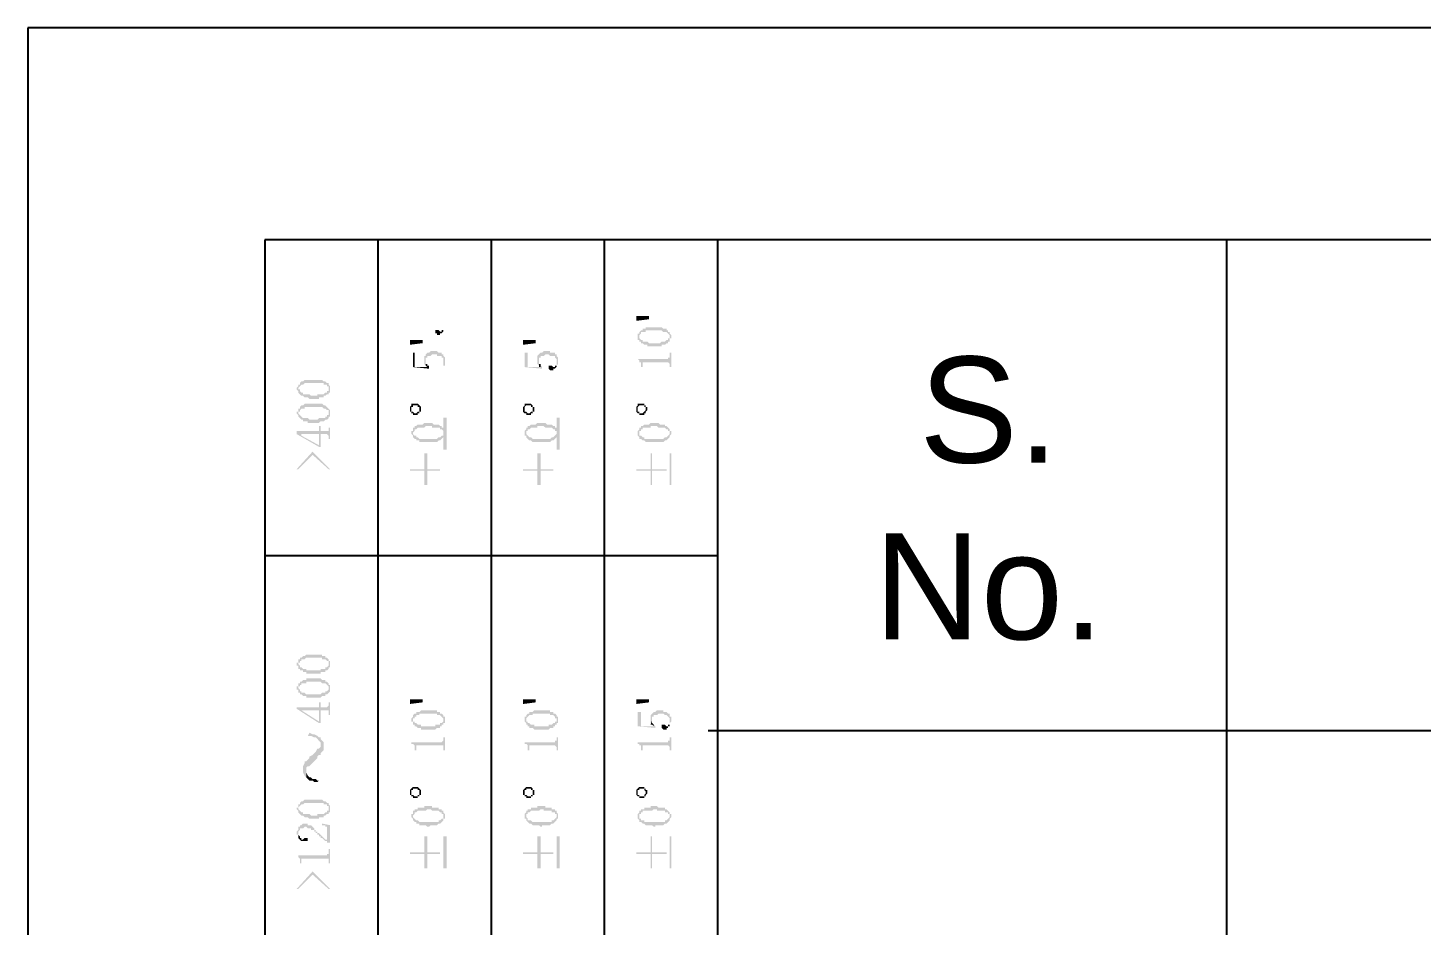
# Model space of a CAD drawing. Header units: millimetres. Extents: x 7018 to 13530, y 4187 to 5692.
# Drawn here: x 9367.76 to 9407.2, y 5223.48 to 5248.87 of the extents above; entities that cross this region are included whole.
import ezdxf

# ---------------------------------------------------------------- set-up
doc = ezdxf.new("R2010")
doc.units = ezdxf.units.MM
doc.styles.get("Standard").update_dxf_attribs({"font": 'arial.ttf'})

msp = doc.modelspace()

# ---------------------------------------------------------------- hatches: boundary and pattern name
at = {"transparency": 33554559}
for points in [[(9384.985, 5240.716), (9385.346, 5240.716), (9385.346, 5240.626), (9384.985, 5240.581)], [(9379.298, 5240.275), (9379.298, 5240.23), (9379.344, 5240.23), (9379.344, 5240.185), (9379.434, 5240.185), (9379.434, 5240.23), (9379.479, 5240.23), (9379.524, 5240.275), (9379.524, 5240.456), (9379.524, 5240.365), (9379.524, 5240.32), (9379.479, 5240.32), (9379.479, 5240.275), (9379.434, 5240.275), (9379.389, 5240.32), (9379.298, 5240.32)], [(9385.03, 5240.129), (9385.03, 5240.084), (9385.03, 5240.039), (9385.075, 5240.039), (9385.075, 5239.994), (9385.075, 5240.129), (9385.075, 5240.174), (9385.075, 5240.174), (9385.121, 5240.219), (9385.121, 5240.265), (9385.256, 5240.265), (9385.256, 5240.31), (9385.707, 5240.31), (9385.752, 5240.265), (9385.843, 5240.265), (9385.888, 5240.219), (9385.888, 5240.219), (9385.933, 5240.174), (9385.933, 5240.129), (9385.933, 5240.265), (9385.888, 5240.265), (9385.888, 5240.31), (9385.843, 5240.31), (9385.843, 5240.355), (9385.752, 5240.355), (9385.707, 5240.4), (9385.256, 5240.4), (9385.256, 5240.355), (9385.166, 5240.355), (9385.166, 5240.31), (9385.121, 5240.31), (9385.075, 5240.265), (9385.075, 5240.219), (9385.03, 5240.219), (9385.03, 5240.174), (9385.03, 5240.174)], [(9378.576, 5240.039), (9378.937, 5240.039), (9378.937, 5239.949), (9378.576, 5239.904)], [(9381.781, 5240.039), (9382.142, 5240.039), (9382.142, 5239.949), (9381.781, 5239.904)], [(9385.075, 5239.994), (9385.121, 5239.994), (9385.121, 5239.949), (9385.166, 5239.949), (9385.211, 5239.904), (9385.301, 5239.904), (9385.301, 5239.858), (9385.707, 5239.858), (9385.707, 5239.904), (9385.798, 5239.904), (9385.843, 5239.949), (9385.888, 5239.949), (9385.888, 5239.994), (9385.933, 5239.994), (9385.933, 5240.039), (9385.933, 5240.084), (9385.978, 5240.084), (9385.978, 5240.129), (9385.978, 5240.174), (9385.978, 5240.174), (9385.933, 5240.219), (9385.933, 5240.265), (9385.933, 5240.129), (9385.933, 5240.084), (9385.888, 5240.084), (9385.888, 5240.039), (9385.843, 5240.039), (9385.798, 5239.994), (9385.707, 5239.994), (9385.662, 5239.949), (9385.346, 5239.949), (9385.301, 5239.994), (9385.166, 5239.994), (9385.166, 5240.039), (9385.121, 5240.039), (9385.075, 5240.084), (9385.075, 5240.129), (9385.075, 5240.129)], [(9378.667, 5239.678), (9378.667, 5239.272), (9379.118, 5239.227), (9379.118, 5239.272), (9379.118, 5239.317), (9379.073, 5239.272), (9378.712, 5239.272), (9378.712, 5239.678)], [(9378.983, 5239.497), (9378.983, 5239.407), (9378.983, 5239.362), (9378.983, 5239.362), (9379.028, 5239.317), (9379.028, 5239.452), (9379.028, 5239.542), (9379.073, 5239.542), (9379.073, 5239.588), (9379.163, 5239.588), (9379.208, 5239.633), (9379.344, 5239.633), (9379.344, 5239.588), (9379.479, 5239.588), (9379.479, 5239.542), (9379.524, 5239.542), (9379.524, 5239.497), (9379.524, 5239.452), (9379.524, 5239.317), (9379.569, 5239.317), (9379.569, 5239.362), (9379.569, 5239.452), (9379.569, 5239.497), (9379.569, 5239.542), (9379.524, 5239.588), (9379.524, 5239.633), (9379.479, 5239.633), (9379.479, 5239.678), (9379.389, 5239.678), (9379.344, 5239.723), (9379.163, 5239.723), (9379.118, 5239.678), (9379.073, 5239.678), (9379.028, 5239.633), (9379.028, 5239.588), (9378.983, 5239.588), (9378.983, 5239.542)], [(9381.826, 5239.678), (9381.826, 5239.272), (9382.322, 5239.227), (9382.322, 5239.272), (9382.322, 5239.272), (9382.277, 5239.317), (9382.277, 5239.272), (9381.916, 5239.272), (9381.916, 5239.678)], [(9382.187, 5239.497), (9382.187, 5239.407), (9382.187, 5239.362), (9382.187, 5239.362), (9382.232, 5239.317), (9382.232, 5239.452), (9382.232, 5239.542), (9382.277, 5239.542), (9382.277, 5239.588), (9382.367, 5239.588), (9382.413, 5239.633), (9382.503, 5239.633), (9382.548, 5239.588), (9382.683, 5239.588), (9382.683, 5239.542), (9382.683, 5239.542), (9382.729, 5239.497), (9382.729, 5239.452), (9382.729, 5239.317), (9382.729, 5239.317), (9382.774, 5239.362), (9382.774, 5239.452), (9382.774, 5239.497), (9382.774, 5239.542), (9382.729, 5239.588), (9382.729, 5239.633), (9382.683, 5239.633), (9382.683, 5239.678), (9382.548, 5239.678), (9382.548, 5239.723), (9382.367, 5239.723), (9382.322, 5239.678), (9382.277, 5239.678), (9382.232, 5239.633), (9382.232, 5239.633), (9382.187, 5239.588), (9382.187, 5239.542)], [(9385.03, 5239.497), (9385.03, 5239.497), (9385.075, 5239.452), (9385.075, 5239.407), (9385.121, 5239.407), (9385.121, 5239.362), (9385.121, 5239.272), (9385.166, 5239.272), (9385.166, 5239.362), (9385.166, 5239.407), (9385.888, 5239.407), (9385.933, 5239.362), (9385.933, 5239.272), (9385.978, 5239.272), (9385.978, 5239.678), (9385.933, 5239.678), (9385.933, 5239.588), (9385.933, 5239.542), (9385.888, 5239.542), (9385.888, 5239.497), (9385.843, 5239.497)], [(9379.028, 5239.317), (9379.028, 5239.317), (9379.073, 5239.272), (9379.073, 5239.272), (9379.118, 5239.317), (9379.073, 5239.317), (9379.073, 5239.362), (9379.028, 5239.362), (9379.028, 5239.407), (9379.028, 5239.452)], [(9382.232, 5239.317), (9382.232, 5239.272), (9382.277, 5239.272), (9382.277, 5239.317), (9382.277, 5239.362), (9382.232, 5239.362), (9382.232, 5239.407), (9382.232, 5239.452)], [(9382.503, 5239.272), (9382.503, 5239.227), (9382.503, 5239.227), (9382.548, 5239.181), (9382.638, 5239.181), (9382.638, 5239.227), (9382.683, 5239.227), (9382.729, 5239.272), (9382.729, 5239.452), (9382.729, 5239.362), (9382.729, 5239.317), (9382.683, 5239.317), (9382.683, 5239.272), (9382.638, 5239.272), (9382.593, 5239.317), (9382.503, 5239.317)], [(9375.372, 5238.64), (9375.372, 5238.64), (9375.417, 5238.595), (9375.417, 5238.55), (9375.417, 5238.685), (9375.417, 5238.685), (9375.462, 5238.73), (9375.462, 5238.73), (9375.507, 5238.775), (9375.553, 5238.775), (9375.598, 5238.82), (9376.139, 5238.82), (9376.139, 5238.775), (9376.229, 5238.775), (9376.229, 5238.73), (9376.275, 5238.73), (9376.275, 5238.685), (9376.275, 5238.64), (9376.275, 5238.82), (9376.229, 5238.82), (9376.184, 5238.866), (9376.139, 5238.866), (9376.094, 5238.911), (9375.598, 5238.911), (9375.553, 5238.866), (9375.507, 5238.866), (9375.462, 5238.82), (9375.462, 5238.775), (9375.417, 5238.775), (9375.417, 5238.73), (9375.417, 5238.73), (9375.372, 5238.685)], [(9375.417, 5238.55), (9375.462, 5238.504), (9375.462, 5238.504), (9375.507, 5238.459), (9375.553, 5238.459), (9375.598, 5238.414), (9375.688, 5238.414), (9375.733, 5238.369), (9376.004, 5238.369), (9376.004, 5238.414), (9376.139, 5238.414), (9376.139, 5238.459), (9376.184, 5238.459), (9376.229, 5238.504), (9376.275, 5238.504), (9376.275, 5238.55), (9376.32, 5238.55), (9376.32, 5238.595), (9376.32, 5238.64), (9376.32, 5238.685), (9376.32, 5238.73), (9376.32, 5238.73), (9376.275, 5238.775), (9376.275, 5238.64), (9376.275, 5238.595), (9376.229, 5238.595), (9376.229, 5238.55), (9376.184, 5238.55), (9376.139, 5238.504), (9375.959, 5238.504), (9375.959, 5238.459), (9375.778, 5238.459), (9375.733, 5238.504), (9375.553, 5238.504), (9375.553, 5238.55), (9375.507, 5238.55), (9375.462, 5238.595), (9375.462, 5238.64), (9375.417, 5238.64)], [(9375.372, 5237.963), (9375.372, 5237.963), (9375.417, 5237.918), (9375.417, 5237.873), (9375.417, 5237.963), (9375.417, 5238.008), (9375.462, 5238.008), (9375.462, 5238.053), (9375.462, 5238.053), (9375.507, 5238.098), (9375.598, 5238.098), (9375.598, 5238.143), (9376.094, 5238.143), (9376.139, 5238.098), (9376.184, 5238.098), (9376.229, 5238.053), (9376.275, 5238.053), (9376.275, 5238.008), (9376.275, 5237.963), (9376.275, 5238.098), (9376.275, 5238.098), (9376.229, 5238.143), (9376.229, 5238.143), (9376.184, 5238.189), (9376.139, 5238.189), (9376.094, 5238.234), (9375.598, 5238.234), (9375.553, 5238.189), (9375.507, 5238.189), (9375.462, 5238.143), (9375.462, 5238.098), (9375.417, 5238.098), (9375.417, 5238.053), (9375.417, 5238.008), (9375.372, 5238.008)], [(9375.417, 5237.873), (9375.462, 5237.827), (9375.462, 5237.827), (9375.507, 5237.782), (9375.553, 5237.782), (9375.553, 5237.737), (9375.688, 5237.737), (9375.688, 5237.692), (9376.004, 5237.692), (9376.049, 5237.737), (9376.139, 5237.737), (9376.184, 5237.782), (9376.229, 5237.782), (9376.275, 5237.827), (9376.275, 5237.873), (9376.32, 5237.873), (9376.32, 5237.918), (9376.32, 5237.963), (9376.32, 5238.008), (9376.32, 5238.053), (9376.32, 5238.053), (9376.275, 5238.098), (9376.275, 5237.963), (9376.275, 5237.918), (9376.229, 5237.918), (9376.229, 5237.873), (9376.184, 5237.873), (9376.184, 5237.827), (9376.004, 5237.827), (9375.959, 5237.782), (9375.733, 5237.782), (9375.688, 5237.827), (9375.553, 5237.827), (9375.507, 5237.873), (9375.507, 5237.873), (9375.462, 5237.918), (9375.462, 5237.918), (9375.417, 5237.963), (9375.417, 5237.963)], [(9378.576, 5238.098), (9378.576, 5238.053), (9378.576, 5238.008), (9378.621, 5238.008), (9378.621, 5237.963), (9378.621, 5238.098), (9378.621, 5238.143), (9378.667, 5238.143), (9378.667, 5238.189), (9378.802, 5238.189), (9378.802, 5238.143), (9378.847, 5238.143), (9378.847, 5237.963), (9378.847, 5238.008), (9378.892, 5238.008), (9378.892, 5238.053), (9378.892, 5238.098), (9378.892, 5238.143), (9378.892, 5238.143), (9378.847, 5238.189), (9378.847, 5238.189), (9378.802, 5238.234), (9378.621, 5238.234), (9378.621, 5238.189), (9378.621, 5238.189), (9378.576, 5238.143), (9378.576, 5238.143)], [(9378.621, 5237.963), (9378.667, 5237.963), (9378.667, 5237.918), (9378.802, 5237.918), (9378.802, 5237.963), (9378.847, 5237.963), (9378.847, 5238.098), (9378.847, 5238.053), (9378.847, 5238.008), (9378.802, 5238.008), (9378.757, 5237.963), (9378.712, 5237.963), (9378.667, 5238.008), (9378.621, 5238.008), (9378.621, 5238.098), (9378.621, 5238.098)], [(9381.781, 5238.098), (9381.781, 5238.053), (9381.781, 5238.008), (9381.781, 5238.008), (9381.826, 5237.963), (9381.826, 5238.098), (9381.826, 5238.143), (9381.826, 5238.143), (9381.871, 5238.189), (9382.006, 5238.189), (9382.006, 5238.143), (9382.052, 5238.143), (9382.052, 5237.963), (9382.052, 5238.008), (9382.097, 5238.008), (9382.097, 5238.053), (9382.097, 5238.098), (9382.097, 5238.143), (9382.052, 5238.143), (9382.052, 5238.189), (9382.052, 5238.189), (9382.006, 5238.234), (9381.826, 5238.234), (9381.826, 5238.189), (9381.826, 5238.189), (9381.781, 5238.143), (9381.781, 5238.143)], [(9381.826, 5237.963), (9381.871, 5237.963), (9381.871, 5237.918), (9382.006, 5237.918), (9382.006, 5237.963), (9382.052, 5237.963), (9382.052, 5238.098), (9382.052, 5238.053), (9382.052, 5238.008), (9382.006, 5238.008), (9381.961, 5237.963), (9381.916, 5237.963), (9381.871, 5238.008), (9381.826, 5238.008), (9381.826, 5238.098), (9381.826, 5238.098)], [(9384.985, 5238.098), (9384.985, 5238.053), (9384.985, 5238.008), (9384.985, 5238.008), (9385.03, 5237.963), (9385.03, 5238.098), (9385.03, 5238.143), (9385.03, 5238.143), (9385.075, 5238.189), (9385.211, 5238.189), (9385.211, 5238.143), (9385.256, 5238.143), (9385.256, 5237.963), (9385.256, 5238.008), (9385.256, 5238.008), (9385.301, 5238.053), (9385.301, 5238.098), (9385.301, 5238.143), (9385.256, 5238.143), (9385.256, 5238.189), (9385.211, 5238.189), (9385.211, 5238.234), (9385.03, 5238.234), (9385.03, 5238.189), (9385.03, 5238.189), (9384.985, 5238.143), (9384.985, 5238.143)], [(9385.03, 5237.963), (9385.075, 5237.963), (9385.075, 5237.918), (9385.211, 5237.918), (9385.211, 5237.963), (9385.256, 5237.963), (9385.256, 5238.098), (9385.256, 5238.053), (9385.256, 5238.053), (9385.211, 5238.008), (9385.211, 5238.008), (9385.166, 5237.963), (9385.075, 5237.963), (9385.075, 5238.008), (9385.03, 5238.008), (9385.03, 5238.098), (9385.03, 5238.098)], [(9375.372, 5237.466), (9375.372, 5237.376), (9376.004, 5237.015), (9376.049, 5237.015), (9376.049, 5237.376), (9376.229, 5237.376), (9376.275, 5237.331), (9376.275, 5237.241), (9376.32, 5237.241), (9376.32, 5237.557), (9376.275, 5237.557), (9376.275, 5237.512), (9376.275, 5237.466), (9376.049, 5237.466), (9376.049, 5237.602), (9376.004, 5237.602), (9376.004, 5237.06), (9375.507, 5237.331), (9375.507, 5237.376)], [(9378.621, 5237.421), (9378.621, 5237.376), (9378.621, 5237.376), (9378.667, 5237.331), (9378.667, 5237.286), (9378.667, 5237.421), (9378.667, 5237.421), (9378.712, 5237.466), (9378.712, 5237.512), (9378.757, 5237.512), (9378.802, 5237.557), (9378.983, 5237.557), (9379.028, 5237.602), (9379.208, 5237.602), (9379.208, 5237.557), (9379.434, 5237.557), (9379.434, 5237.512), (9379.479, 5237.512), (9379.524, 5237.466), (9379.524, 5237.421), (9379.524, 5237.557), (9379.479, 5237.557), (9379.479, 5237.602), (9379.434, 5237.602), (9379.389, 5237.647), (9379.253, 5237.647), (9379.208, 5237.692), (9378.983, 5237.692), (9378.937, 5237.647), (9378.802, 5237.647), (9378.757, 5237.602), (9378.712, 5237.602), (9378.712, 5237.557), (9378.667, 5237.557), (9378.667, 5237.512), (9378.667, 5237.466), (9378.621, 5237.466)], [(9378.667, 5237.286), (9378.712, 5237.241), (9378.757, 5237.241), (9378.757, 5237.196), (9378.847, 5237.196), (9378.847, 5237.15), (9379.344, 5237.15), (9379.389, 5237.196), (9379.434, 5237.196), (9379.479, 5237.241), (9379.479, 5237.241), (9379.524, 5237.286), (9379.524, 5237.331), (9379.569, 5237.331), (9379.569, 5237.376), (9379.569, 5237.421), (9379.569, 5237.466), (9379.569, 5237.466), (9379.524, 5237.512), (9379.524, 5237.376), (9379.524, 5237.331), (9379.479, 5237.331), (9379.434, 5237.286), (9379.389, 5237.286), (9379.344, 5237.241), (9378.847, 5237.241), (9378.802, 5237.286), (9378.757, 5237.286), (9378.757, 5237.331), (9378.712, 5237.331), (9378.667, 5237.376), (9378.667, 5237.421)], [(9379.614, 5236.935), (9379.614, 5237.838), (9379.524, 5237.838), (9379.524, 5236.935)], [(9381.826, 5237.421), (9381.826, 5237.376), (9381.826, 5237.331), (9381.871, 5237.331), (9381.871, 5237.286), (9381.871, 5237.421), (9381.871, 5237.466), (9381.916, 5237.466), (9381.916, 5237.512), (9381.961, 5237.512), (9382.006, 5237.557), (9382.187, 5237.557), (9382.187, 5237.602), (9382.367, 5237.602), (9382.413, 5237.557), (9382.593, 5237.557), (9382.638, 5237.512), (9382.683, 5237.512), (9382.683, 5237.466), (9382.729, 5237.466), (9382.729, 5237.421), (9382.729, 5237.557), (9382.683, 5237.557), (9382.683, 5237.602), (9382.638, 5237.602), (9382.593, 5237.647), (9382.458, 5237.647), (9382.413, 5237.692), (9382.187, 5237.692), (9382.142, 5237.647), (9382.006, 5237.647), (9381.961, 5237.602), (9381.916, 5237.602), (9381.916, 5237.557), (9381.871, 5237.557), (9381.871, 5237.512), (9381.871, 5237.512), (9381.826, 5237.466)], [(9381.871, 5237.286), (9381.916, 5237.241), (9381.916, 5237.241), (9381.961, 5237.196), (9382.006, 5237.196), (9382.052, 5237.15), (9382.548, 5237.15), (9382.593, 5237.196), (9382.638, 5237.196), (9382.683, 5237.241), (9382.683, 5237.241), (9382.729, 5237.286), (9382.729, 5237.331), (9382.774, 5237.331), (9382.774, 5237.376), (9382.774, 5237.421), (9382.774, 5237.466), (9382.774, 5237.466), (9382.729, 5237.512), (9382.729, 5237.376), (9382.729, 5237.376), (9382.683, 5237.331), (9382.683, 5237.331), (9382.638, 5237.286), (9382.593, 5237.286), (9382.548, 5237.241), (9382.052, 5237.241), (9382.006, 5237.286), (9381.961, 5237.286), (9381.916, 5237.331), (9381.916, 5237.331), (9381.871, 5237.376), (9381.871, 5237.421)], [(9382.819, 5236.935), (9382.819, 5237.838), (9382.729, 5237.838), (9382.729, 5236.935)], [(9385.03, 5237.421), (9385.03, 5237.376), (9385.03, 5237.331), (9385.03, 5237.331), (9385.075, 5237.286), (9385.075, 5237.421), (9385.075, 5237.466), (9385.121, 5237.466), (9385.121, 5237.512), (9385.166, 5237.512), (9385.166, 5237.557), (9385.391, 5237.557), (9385.391, 5237.602), (9385.572, 5237.602), (9385.617, 5237.557), (9385.798, 5237.557), (9385.843, 5237.512), (9385.888, 5237.512), (9385.888, 5237.466), (9385.933, 5237.466), (9385.933, 5237.421), (9385.933, 5237.512), (9385.888, 5237.557), (9385.888, 5237.557), (9385.843, 5237.602), (9385.798, 5237.602), (9385.798, 5237.647), (9385.662, 5237.647), (9385.617, 5237.692), (9385.391, 5237.692), (9385.346, 5237.647), (9385.211, 5237.647), (9385.166, 5237.602), (9385.121, 5237.602), (9385.121, 5237.557), (9385.075, 5237.557), (9385.075, 5237.512), (9385.075, 5237.512), (9385.03, 5237.466)], [(9385.075, 5237.286), (9385.075, 5237.241), (9385.121, 5237.241), (9385.166, 5237.196), (9385.211, 5237.196), (9385.256, 5237.15), (9385.752, 5237.15), (9385.798, 5237.196), (9385.843, 5237.196), (9385.888, 5237.241), (9385.888, 5237.241), (9385.933, 5237.286), (9385.933, 5237.331), (9385.933, 5237.331), (9385.978, 5237.376), (9385.978, 5237.421), (9385.978, 5237.466), (9385.933, 5237.466), (9385.933, 5237.512), (9385.933, 5237.376), (9385.933, 5237.376), (9385.888, 5237.331), (9385.888, 5237.331), (9385.843, 5237.286), (9385.798, 5237.286), (9385.752, 5237.241), (9385.211, 5237.241), (9385.211, 5237.286), (9385.166, 5237.286), (9385.121, 5237.331), (9385.075, 5237.331), (9385.075, 5237.376), (9385.075, 5237.421)], [(9375.372, 5237.466), (9375.507, 5237.376), (9376.004, 5237.376), (9376.004, 5237.06), (9376.004, 5237.466)], [(9375.372, 5236.383), (9375.417, 5236.383), (9375.823, 5236.789), (9376.275, 5236.383), (9376.32, 5236.383), (9375.823, 5236.88)], [(9378.576, 5236.383), (9378.576, 5236.338), (9378.983, 5236.338), (9378.983, 5235.932), (9379.073, 5235.932), (9379.073, 5236.338), (9379.434, 5236.338), (9379.434, 5236.383), (9379.073, 5236.383), (9379.073, 5236.835), (9378.983, 5236.835), (9378.983, 5236.383)], [(9381.781, 5236.383), (9381.781, 5236.338), (9382.187, 5236.338), (9382.187, 5235.932), (9382.277, 5235.932), (9382.277, 5236.338), (9382.638, 5236.338), (9382.638, 5236.383), (9382.277, 5236.383), (9382.277, 5236.835), (9382.187, 5236.835), (9382.187, 5236.383)], [(9384.985, 5236.383), (9384.985, 5236.338), (9385.391, 5236.338), (9385.391, 5235.932), (9385.436, 5235.932), (9385.436, 5236.338), (9385.843, 5236.338), (9385.843, 5236.383), (9385.436, 5236.383), (9385.436, 5236.835), (9385.391, 5236.835), (9385.391, 5236.383)], [(9385.978, 5235.932), (9385.978, 5236.835), (9385.933, 5236.835), (9385.933, 5235.932)], [(9375.372, 5230.866), (9375.372, 5230.821), (9375.417, 5230.821), (9375.417, 5230.775), (9375.417, 5230.73), (9375.417, 5230.866), (9375.417, 5230.911), (9375.462, 5230.911), (9375.462, 5230.956), (9375.507, 5230.956), (9375.507, 5231.001), (9375.598, 5231.001), (9375.643, 5231.046), (9376.094, 5231.046), (9376.094, 5231.001), (9376.184, 5231.001), (9376.229, 5230.956), (9376.275, 5230.956), (9376.275, 5230.911), (9376.275, 5230.866), (9376.275, 5231.001), (9376.275, 5231.001), (9376.229, 5231.046), (9376.184, 5231.046), (9376.184, 5231.091), (9376.094, 5231.091), (9376.094, 5231.137), (9375.643, 5231.137), (9375.598, 5231.091), (9375.553, 5231.091), (9375.507, 5231.046), (9375.462, 5231.046), (9375.462, 5231.001), (9375.417, 5231.001), (9375.417, 5230.956), (9375.417, 5230.911), (9375.372, 5230.911)], [(9375.417, 5230.73), (9375.462, 5230.73), (9375.462, 5230.685), (9375.553, 5230.685), (9375.553, 5230.64), (9375.643, 5230.64), (9375.643, 5230.595), (9376.049, 5230.595), (9376.049, 5230.64), (9376.184, 5230.64), (9376.184, 5230.685), (9376.229, 5230.685), (9376.275, 5230.73), (9376.275, 5230.775), (9376.32, 5230.775), (9376.32, 5230.821), (9376.32, 5230.866), (9376.32, 5230.911), (9376.32, 5230.956), (9376.275, 5230.956), (9376.275, 5231.001), (9376.275, 5230.866), (9376.275, 5230.821), (9376.275, 5230.821), (9376.229, 5230.775), (9376.184, 5230.775), (9376.184, 5230.73), (9376.049, 5230.73), (9376.049, 5230.685), (9375.643, 5230.685), (9375.643, 5230.73), (9375.553, 5230.73), (9375.507, 5230.775), (9375.462, 5230.775), (9375.462, 5230.821), (9375.462, 5230.821), (9375.417, 5230.866), (9375.417, 5230.866)], [(9375.372, 5230.189), (9375.372, 5230.144), (9375.417, 5230.144), (9375.417, 5230.098), (9375.417, 5230.053), (9375.417, 5230.189), (9375.417, 5230.234), (9375.462, 5230.234), (9375.462, 5230.279), (9375.507, 5230.279), (9375.507, 5230.324), (9375.643, 5230.324), (9375.643, 5230.369), (9376.049, 5230.369), (9376.094, 5230.324), (9376.184, 5230.324), (9376.229, 5230.279), (9376.229, 5230.279), (9376.275, 5230.234), (9376.275, 5230.189), (9376.275, 5230.324), (9376.275, 5230.324), (9376.229, 5230.369), (9376.184, 5230.369), (9376.184, 5230.414), (9376.094, 5230.414), (9376.049, 5230.46), (9375.643, 5230.46), (9375.643, 5230.414), (9375.553, 5230.414), (9375.507, 5230.369), (9375.462, 5230.369), (9375.462, 5230.324), (9375.417, 5230.324), (9375.417, 5230.279), (9375.417, 5230.234), (9375.372, 5230.234)], [(9375.417, 5230.053), (9375.462, 5230.053), (9375.462, 5230.008), (9375.507, 5230.008), (9375.553, 5229.963), (9375.643, 5229.963), (9375.643, 5229.918), (9376.049, 5229.918), (9376.094, 5229.963), (9376.184, 5229.963), (9376.184, 5230.008), (9376.229, 5230.008), (9376.275, 5230.053), (9376.275, 5230.053), (9376.32, 5230.098), (9376.32, 5230.144), (9376.32, 5230.189), (9376.32, 5230.234), (9376.32, 5230.279), (9376.275, 5230.279), (9376.275, 5230.324), (9376.275, 5230.189), (9376.275, 5230.144), (9376.275, 5230.144), (9376.229, 5230.098), (9376.184, 5230.098), (9376.184, 5230.053), (9376.094, 5230.053), (9376.049, 5230.008), (9375.643, 5230.008), (9375.598, 5230.053), (9375.507, 5230.053), (9375.507, 5230.098), (9375.462, 5230.098), (9375.462, 5230.144), (9375.462, 5230.144), (9375.417, 5230.189), (9375.417, 5230.189)], [(9375.372, 5229.647), (9375.372, 5229.602), (9376.004, 5229.196), (9376.049, 5229.196), (9376.049, 5229.557), (9376.275, 5229.557), (9376.275, 5229.512), (9376.275, 5229.421), (9376.32, 5229.421), (9376.32, 5229.783), (9376.275, 5229.783), (9376.275, 5229.737), (9376.275, 5229.692), (9376.275, 5229.692), (9376.229, 5229.647), (9376.049, 5229.647), (9376.049, 5229.783), (9376.004, 5229.783), (9376.004, 5229.241), (9375.507, 5229.557), (9375.507, 5229.557)], [(9375.372, 5229.647), (9375.507, 5229.557), (9376.004, 5229.557), (9376.004, 5229.241), (9376.004, 5229.647)], [(9378.576, 5229.873), (9378.937, 5229.873), (9378.937, 5229.783), (9378.576, 5229.737)], [(9381.781, 5229.873), (9382.142, 5229.873), (9382.142, 5229.783), (9381.781, 5229.737)], [(9384.985, 5229.873), (9385.346, 5229.873), (9385.346, 5229.783), (9384.985, 5229.737)], [(9378.621, 5229.286), (9378.621, 5229.241), (9378.667, 5229.241), (9378.667, 5229.196), (9378.667, 5229.151), (9378.667, 5229.286), (9378.667, 5229.331), (9378.712, 5229.331), (9378.712, 5229.376), (9378.757, 5229.376), (9378.757, 5229.421), (9378.847, 5229.421), (9378.847, 5229.467), (9379.344, 5229.467), (9379.344, 5229.421), (9379.434, 5229.421), (9379.479, 5229.376), (9379.479, 5229.376), (9379.524, 5229.331), (9379.524, 5229.286), (9379.524, 5229.421), (9379.524, 5229.421), (9379.479, 5229.467), (9379.434, 5229.467), (9379.434, 5229.512), (9379.344, 5229.512), (9379.344, 5229.557), (9378.892, 5229.557), (9378.847, 5229.512), (9378.757, 5229.512), (9378.757, 5229.467), (9378.712, 5229.467), (9378.667, 5229.421), (9378.667, 5229.376), (9378.667, 5229.376), (9378.621, 5229.331), (9378.621, 5229.331)], [(9378.667, 5229.151), (9378.712, 5229.151), (9378.712, 5229.106), (9378.757, 5229.106), (9378.802, 5229.06), (9378.892, 5229.06), (9378.892, 5229.015), (9379.298, 5229.015), (9379.344, 5229.06), (9379.434, 5229.06), (9379.434, 5229.106), (9379.479, 5229.106), (9379.479, 5229.151), (9379.524, 5229.151), (9379.524, 5229.196), (9379.569, 5229.196), (9379.569, 5229.286), (9379.569, 5229.331), (9379.569, 5229.376), (9379.524, 5229.376), (9379.524, 5229.421), (9379.524, 5229.286), (9379.524, 5229.241), (9379.524, 5229.241), (9379.479, 5229.196), (9379.434, 5229.196), (9379.434, 5229.151), (9379.298, 5229.151), (9379.298, 5229.106), (9378.892, 5229.106), (9378.892, 5229.151), (9378.802, 5229.151), (9378.757, 5229.196), (9378.712, 5229.196), (9378.712, 5229.241), (9378.667, 5229.241), (9378.667, 5229.286), (9378.667, 5229.286)], [(9381.826, 5229.286), (9381.826, 5229.241), (9381.826, 5229.241), (9381.871, 5229.196), (9381.871, 5229.151), (9381.871, 5229.286), (9381.871, 5229.331), (9381.871, 5229.331), (9381.916, 5229.376), (9381.916, 5229.376), (9381.961, 5229.421), (9382.052, 5229.421), (9382.052, 5229.467), (9382.548, 5229.467), (9382.548, 5229.421), (9382.638, 5229.421), (9382.683, 5229.376), (9382.683, 5229.331), (9382.729, 5229.331), (9382.729, 5229.286), (9382.729, 5229.421), (9382.729, 5229.421), (9382.683, 5229.467), (9382.638, 5229.467), (9382.638, 5229.512), (9382.548, 5229.512), (9382.548, 5229.557), (9382.097, 5229.557), (9382.052, 5229.512), (9381.961, 5229.512), (9381.961, 5229.467), (9381.916, 5229.467), (9381.871, 5229.421), (9381.871, 5229.376), (9381.826, 5229.376), (9381.826, 5229.331), (9381.826, 5229.331)], [(9381.871, 5229.151), (9381.916, 5229.151), (9381.916, 5229.106), (9381.961, 5229.106), (9381.961, 5229.06), (9382.052, 5229.06), (9382.097, 5229.015), (9382.503, 5229.015), (9382.548, 5229.06), (9382.638, 5229.06), (9382.638, 5229.106), (9382.683, 5229.106), (9382.683, 5229.151), (9382.729, 5229.151), (9382.729, 5229.196), (9382.774, 5229.196), (9382.774, 5229.286), (9382.774, 5229.331), (9382.774, 5229.376), (9382.729, 5229.376), (9382.729, 5229.421), (9382.729, 5229.286), (9382.729, 5229.241), (9382.683, 5229.241), (9382.683, 5229.196), (9382.638, 5229.196), (9382.593, 5229.151), (9382.503, 5229.151), (9382.503, 5229.106), (9382.097, 5229.106), (9382.097, 5229.151), (9382.006, 5229.151), (9381.961, 5229.196), (9381.916, 5229.196), (9381.916, 5229.241), (9381.871, 5229.241), (9381.871, 5229.286), (9381.871, 5229.286)], [(9385.03, 5229.512), (9385.03, 5229.106), (9385.527, 5229.06), (9385.527, 5229.106), (9385.527, 5229.106), (9385.482, 5229.151), (9385.482, 5229.106), (9385.121, 5229.106), (9385.121, 5229.512)], [(9385.391, 5229.331), (9385.391, 5229.286), (9385.391, 5229.196), (9385.391, 5229.151), (9385.436, 5229.286), (9385.436, 5229.376), (9385.482, 5229.376), (9385.482, 5229.421), (9385.572, 5229.421), (9385.617, 5229.467), (9385.752, 5229.467), (9385.798, 5229.421), (9385.843, 5229.421), (9385.888, 5229.376), (9385.888, 5229.376), (9385.933, 5229.331), (9385.933, 5229.286), (9385.933, 5229.151), (9385.933, 5229.196), (9385.978, 5229.241), (9385.978, 5229.286), (9385.978, 5229.376), (9385.933, 5229.376), (9385.933, 5229.421), (9385.933, 5229.467), (9385.888, 5229.467), (9385.843, 5229.512), (9385.752, 5229.512), (9385.752, 5229.557), (9385.572, 5229.557), (9385.527, 5229.512), (9385.482, 5229.512), (9385.436, 5229.467), (9385.436, 5229.467), (9385.391, 5229.421), (9385.391, 5229.376)], [(9385.391, 5229.151), (9385.436, 5229.151), (9385.482, 5229.106), (9385.482, 5229.151), (9385.482, 5229.151), (9385.436, 5229.196), (9385.436, 5229.241), (9385.436, 5229.286)], [(9385.707, 5229.106), (9385.707, 5229.06), (9385.707, 5229.06), (9385.752, 5229.015), (9385.843, 5229.015), (9385.843, 5229.06), (9385.888, 5229.06), (9385.888, 5229.106), (9385.933, 5229.106), (9385.933, 5229.286), (9385.933, 5229.241), (9385.933, 5229.151), (9385.888, 5229.151), (9385.888, 5229.106), (9385.843, 5229.106), (9385.798, 5229.151), (9385.707, 5229.151)], [(9375.688, 5228.835), (9375.778, 5228.835), (9375.868, 5228.79), (9375.914, 5228.79), (9375.959, 5228.745), (9375.959, 5228.745), (9376.004, 5228.699), (9376.049, 5228.654), (9376.049, 5228.293), (9376.049, 5228.338), (9376.094, 5228.383), (9376.139, 5228.429), (9376.139, 5228.654), (9376.094, 5228.699), (9376.049, 5228.745), (9376.049, 5228.79), (9376.004, 5228.79), (9375.959, 5228.835), (9375.868, 5228.88), (9375.823, 5228.88), (9375.733, 5228.925)], [(9375.553, 5227.887), (9375.553, 5227.797), (9375.598, 5227.706), (9375.643, 5227.661), (9375.643, 5227.842), (9375.643, 5227.932), (9375.688, 5227.977), (9375.733, 5227.977), (9375.778, 5228.022), (9375.823, 5228.068), (9375.868, 5228.113), (9375.914, 5228.158), (9375.959, 5228.203), (9375.959, 5228.248), (9376.004, 5228.293), (9376.049, 5228.293), (9376.049, 5228.564), (9376.049, 5228.519), (9376.004, 5228.474), (9375.959, 5228.474), (9375.914, 5228.383), (9375.868, 5228.338), (9375.868, 5228.338), (9375.823, 5228.293), (9375.733, 5228.248), (9375.733, 5228.203), (9375.688, 5228.158), (9375.643, 5228.113), (9375.598, 5228.113), (9375.598, 5228.068), (9375.553, 5227.977), (9375.553, 5227.932)], [(9378.621, 5228.654), (9378.621, 5228.609), (9378.667, 5228.609), (9378.712, 5228.564), (9378.712, 5228.519), (9378.712, 5228.429), (9378.757, 5228.429), (9378.757, 5228.519), (9378.757, 5228.564), (9379.524, 5228.564), (9379.524, 5228.519), (9379.524, 5228.429), (9379.569, 5228.429), (9379.569, 5228.79), (9379.524, 5228.79), (9379.524, 5228.745), (9379.524, 5228.699), (9379.524, 5228.699), (9379.479, 5228.654), (9379.434, 5228.654)], [(9381.826, 5228.654), (9381.826, 5228.609), (9381.871, 5228.609), (9381.916, 5228.564), (9381.916, 5228.519), (9381.916, 5228.429), (9381.961, 5228.429), (9381.961, 5228.519), (9381.961, 5228.564), (9382.683, 5228.564), (9382.729, 5228.519), (9382.729, 5228.429), (9382.774, 5228.429), (9382.774, 5228.79), (9382.729, 5228.79), (9382.729, 5228.745), (9382.729, 5228.699), (9382.683, 5228.699), (9382.683, 5228.654), (9382.638, 5228.654)], [(9385.03, 5228.654), (9385.03, 5228.609), (9385.075, 5228.609), (9385.075, 5228.564), (9385.121, 5228.564), (9385.121, 5228.519), (9385.121, 5228.429), (9385.166, 5228.429), (9385.166, 5228.519), (9385.166, 5228.564), (9385.888, 5228.564), (9385.933, 5228.519), (9385.933, 5228.429), (9385.978, 5228.429), (9385.978, 5228.79), (9385.933, 5228.79), (9385.933, 5228.745), (9385.933, 5228.699), (9385.888, 5228.699), (9385.888, 5228.654), (9385.843, 5228.654)], [(9375.643, 5227.661), (9375.643, 5227.661), (9375.688, 5227.616), (9375.733, 5227.571), (9375.823, 5227.571), (9375.868, 5227.526), (9375.959, 5227.526), (9376.004, 5227.571), (9375.959, 5227.571), (9375.914, 5227.616), (9375.823, 5227.616), (9375.778, 5227.661), (9375.733, 5227.661), (9375.688, 5227.706), (9375.643, 5227.797), (9375.643, 5227.842)], [(9378.576, 5227.255), (9378.576, 5227.21), (9378.576, 5227.165), (9378.621, 5227.165), (9378.621, 5227.12), (9378.621, 5227.255), (9378.621, 5227.3), (9378.667, 5227.3), (9378.667, 5227.345), (9378.802, 5227.345), (9378.802, 5227.3), (9378.847, 5227.3), (9378.847, 5227.255), (9378.847, 5227.12), (9378.847, 5227.165), (9378.892, 5227.165), (9378.892, 5227.21), (9378.892, 5227.255), (9378.892, 5227.3), (9378.892, 5227.3), (9378.847, 5227.345), (9378.847, 5227.345), (9378.802, 5227.391), (9378.667, 5227.391), (9378.621, 5227.345), (9378.621, 5227.345), (9378.576, 5227.3)], [(9378.621, 5227.12), (9378.667, 5227.12), (9378.667, 5227.075), (9378.802, 5227.075), (9378.802, 5227.12), (9378.847, 5227.12), (9378.847, 5227.255), (9378.847, 5227.21), (9378.847, 5227.165), (9378.802, 5227.165), (9378.802, 5227.12), (9378.712, 5227.12), (9378.667, 5227.165), (9378.621, 5227.165), (9378.621, 5227.255), (9378.621, 5227.255)], [(9381.781, 5227.255), (9381.781, 5227.21), (9381.781, 5227.165), (9381.826, 5227.165), (9381.826, 5227.12), (9381.826, 5227.255), (9381.826, 5227.3), (9381.871, 5227.3), (9381.871, 5227.345), (9382.006, 5227.345), (9382.006, 5227.3), (9382.052, 5227.3), (9382.052, 5227.255), (9382.052, 5227.12), (9382.052, 5227.165), (9382.097, 5227.165), (9382.097, 5227.21), (9382.097, 5227.255), (9382.097, 5227.3), (9382.052, 5227.3), (9382.052, 5227.345), (9382.052, 5227.345), (9382.006, 5227.391), (9381.871, 5227.391), (9381.826, 5227.345), (9381.826, 5227.345), (9381.781, 5227.3)], [(9381.826, 5227.12), (9381.871, 5227.12), (9381.871, 5227.075), (9382.006, 5227.075), (9382.006, 5227.12), (9382.052, 5227.12), (9382.052, 5227.255), (9382.052, 5227.21), (9382.052, 5227.165), (9382.006, 5227.165), (9382.006, 5227.12), (9381.916, 5227.12), (9381.871, 5227.165), (9381.826, 5227.165), (9381.826, 5227.255), (9381.826, 5227.255)], [(9384.985, 5227.255), (9384.985, 5227.21), (9384.985, 5227.165), (9384.985, 5227.165), (9385.03, 5227.12), (9385.03, 5227.255), (9385.03, 5227.3), (9385.075, 5227.3), (9385.075, 5227.345), (9385.211, 5227.345), (9385.211, 5227.3), (9385.211, 5227.3), (9385.256, 5227.255), (9385.256, 5227.12), (9385.256, 5227.165), (9385.256, 5227.165), (9385.301, 5227.21), (9385.301, 5227.255), (9385.301, 5227.3), (9385.256, 5227.3), (9385.256, 5227.345), (9385.211, 5227.345), (9385.211, 5227.391), (9385.075, 5227.391), (9385.03, 5227.345), (9385.03, 5227.345), (9384.985, 5227.3)], [(9385.03, 5227.12), (9385.075, 5227.12), (9385.075, 5227.075), (9385.211, 5227.075), (9385.211, 5227.12), (9385.256, 5227.12), (9385.256, 5227.255), (9385.256, 5227.21), (9385.256, 5227.21), (9385.211, 5227.165), (9385.211, 5227.12), (9385.075, 5227.12), (9385.075, 5227.165), (9385.03, 5227.165), (9385.03, 5227.255), (9385.03, 5227.255)], [(9375.372, 5226.759), (9375.372, 5226.759), (9375.417, 5226.714), (9375.417, 5226.668), (9375.417, 5226.804), (9375.417, 5226.804), (9375.462, 5226.849), (9375.462, 5226.849), (9375.507, 5226.894), (9375.553, 5226.894), (9375.598, 5226.939), (9376.139, 5226.939), (9376.139, 5226.894), (9376.229, 5226.894), (9376.229, 5226.849), (9376.275, 5226.849), (9376.275, 5226.804), (9376.275, 5226.759), (9376.275, 5226.939), (9376.229, 5226.939), (9376.184, 5226.984), (9376.139, 5226.984), (9376.094, 5227.029), (9375.598, 5227.029), (9375.553, 5226.984), (9375.507, 5226.984), (9375.462, 5226.939), (9375.462, 5226.894), (9375.417, 5226.894), (9375.417, 5226.804), (9375.372, 5226.804)], [(9375.417, 5226.668), (9375.462, 5226.623), (9375.462, 5226.623), (9375.507, 5226.578), (9375.553, 5226.578), (9375.598, 5226.533), (9375.688, 5226.533), (9375.733, 5226.488), (9376.004, 5226.488), (9376.004, 5226.533), (9376.139, 5226.533), (9376.139, 5226.578), (9376.184, 5226.578), (9376.229, 5226.623), (9376.275, 5226.623), (9376.275, 5226.668), (9376.32, 5226.668), (9376.32, 5226.714), (9376.32, 5226.759), (9376.32, 5226.804), (9376.32, 5226.849), (9376.32, 5226.849), (9376.275, 5226.894), (9376.275, 5226.759), (9376.275, 5226.714), (9376.229, 5226.714), (9376.229, 5226.668), (9376.184, 5226.668), (9376.139, 5226.623), (9375.959, 5226.623), (9375.959, 5226.578), (9375.778, 5226.578), (9375.733, 5226.623), (9375.553, 5226.623), (9375.553, 5226.668), (9375.507, 5226.668), (9375.462, 5226.714), (9375.462, 5226.714), (9375.417, 5226.759), (9375.417, 5226.759)], [(9378.621, 5226.578), (9378.621, 5226.533), (9378.621, 5226.533), (9378.667, 5226.488), (9378.667, 5226.443), (9378.667, 5226.578), (9378.667, 5226.578), (9378.712, 5226.623), (9378.712, 5226.668), (9378.757, 5226.668), (9378.802, 5226.714), (9379.028, 5226.714), (9379.073, 5226.759), (9379.163, 5226.759), (9379.208, 5226.714), (9379.389, 5226.714), (9379.434, 5226.668), (9379.479, 5226.668), (9379.479, 5226.623), (9379.524, 5226.623), (9379.524, 5226.578), (9379.524, 5226.714), (9379.479, 5226.714), (9379.479, 5226.759), (9379.389, 5226.759), (9379.389, 5226.804), (9379.208, 5226.804), (9379.208, 5226.849), (9378.983, 5226.849), (9378.983, 5226.804), (9378.802, 5226.804), (9378.802, 5226.759), (9378.712, 5226.759), (9378.712, 5226.714), (9378.667, 5226.714), (9378.667, 5226.668), (9378.667, 5226.623), (9378.621, 5226.623)], [(9378.667, 5226.443), (9378.712, 5226.398), (9378.757, 5226.398), (9378.757, 5226.352), (9378.847, 5226.352), (9378.847, 5226.307), (9379.028, 5226.307), (9379.073, 5226.262), (9379.118, 5226.262), (9379.163, 5226.307), (9379.344, 5226.307), (9379.389, 5226.352), (9379.434, 5226.352), (9379.479, 5226.398), (9379.479, 5226.398), (9379.524, 5226.443), (9379.524, 5226.488), (9379.569, 5226.488), (9379.569, 5226.533), (9379.569, 5226.578), (9379.569, 5226.623), (9379.569, 5226.623), (9379.524, 5226.668), (9379.524, 5226.533), (9379.524, 5226.488), (9379.479, 5226.488), (9379.434, 5226.443), (9379.389, 5226.443), (9379.389, 5226.398), (9378.847, 5226.398), (9378.802, 5226.443), (9378.757, 5226.443), (9378.712, 5226.488), (9378.712, 5226.488), (9378.667, 5226.533), (9378.667, 5226.578)], [(9381.826, 5226.578), (9381.826, 5226.533), (9381.826, 5226.488), (9381.871, 5226.488), (9381.871, 5226.443), (9381.871, 5226.578), (9381.871, 5226.623), (9381.916, 5226.623), (9381.916, 5226.668), (9381.961, 5226.668), (9382.006, 5226.714), (9382.232, 5226.714), (9382.277, 5226.759), (9382.367, 5226.759), (9382.367, 5226.714), (9382.593, 5226.714), (9382.593, 5226.668), (9382.683, 5226.668), (9382.683, 5226.623), (9382.729, 5226.623), (9382.729, 5226.578), (9382.729, 5226.714), (9382.683, 5226.714), (9382.683, 5226.759), (9382.593, 5226.759), (9382.593, 5226.804), (9382.413, 5226.804), (9382.413, 5226.849), (9382.187, 5226.849), (9382.187, 5226.804), (9382.006, 5226.804), (9382.006, 5226.759), (9381.916, 5226.759), (9381.916, 5226.714), (9381.871, 5226.714), (9381.871, 5226.668), (9381.871, 5226.668), (9381.826, 5226.623)], [(9381.871, 5226.443), (9381.916, 5226.398), (9381.916, 5226.398), (9381.961, 5226.352), (9382.006, 5226.352), (9382.052, 5226.307), (9382.232, 5226.307), (9382.277, 5226.262), (9382.322, 5226.262), (9382.322, 5226.307), (9382.548, 5226.307), (9382.593, 5226.352), (9382.638, 5226.352), (9382.683, 5226.398), (9382.683, 5226.398), (9382.729, 5226.443), (9382.729, 5226.488), (9382.774, 5226.488), (9382.774, 5226.533), (9382.774, 5226.578), (9382.774, 5226.623), (9382.774, 5226.623), (9382.729, 5226.668), (9382.729, 5226.533), (9382.729, 5226.533), (9382.683, 5226.488), (9382.683, 5226.488), (9382.638, 5226.443), (9382.593, 5226.443), (9382.593, 5226.398), (9382.052, 5226.398), (9382.006, 5226.443), (9381.916, 5226.443), (9381.916, 5226.488), (9381.916, 5226.488), (9381.871, 5226.533), (9381.871, 5226.578)], [(9385.03, 5226.578), (9385.03, 5226.533), (9385.03, 5226.488), (9385.03, 5226.488), (9385.075, 5226.443), (9385.075, 5226.578), (9385.075, 5226.623), (9385.121, 5226.623), (9385.121, 5226.668), (9385.166, 5226.668), (9385.166, 5226.714), (9385.436, 5226.714), (9385.482, 5226.759), (9385.572, 5226.759), (9385.572, 5226.714), (9385.798, 5226.714), (9385.798, 5226.668), (9385.888, 5226.668), (9385.888, 5226.623), (9385.933, 5226.623), (9385.933, 5226.578), (9385.933, 5226.668), (9385.888, 5226.714), (9385.888, 5226.714), (9385.843, 5226.759), (9385.798, 5226.759), (9385.798, 5226.804), (9385.617, 5226.804), (9385.572, 5226.849), (9385.391, 5226.849), (9385.391, 5226.804), (9385.211, 5226.804), (9385.211, 5226.759), (9385.121, 5226.759), (9385.121, 5226.714), (9385.075, 5226.714), (9385.075, 5226.668), (9385.075, 5226.668), (9385.03, 5226.623)], [(9385.075, 5226.443), (9385.075, 5226.398), (9385.121, 5226.398), (9385.166, 5226.352), (9385.211, 5226.352), (9385.256, 5226.307), (9385.436, 5226.307), (9385.482, 5226.262), (9385.527, 5226.262), (9385.527, 5226.307), (9385.752, 5226.307), (9385.798, 5226.352), (9385.843, 5226.352), (9385.888, 5226.398), (9385.888, 5226.398), (9385.933, 5226.443), (9385.933, 5226.488), (9385.933, 5226.488), (9385.978, 5226.533), (9385.978, 5226.578), (9385.978, 5226.623), (9385.933, 5226.623), (9385.933, 5226.668), (9385.933, 5226.533), (9385.933, 5226.533), (9385.888, 5226.488), (9385.888, 5226.488), (9385.843, 5226.443), (9385.798, 5226.443), (9385.798, 5226.398), (9385.211, 5226.398), (9385.211, 5226.443), (9385.121, 5226.443), (9385.121, 5226.488), (9385.075, 5226.488), (9385.075, 5226.533), (9385.075, 5226.578)], [(9375.372, 5226.082), (9375.372, 5226.037), (9375.417, 5226.037), (9375.417, 5225.946), (9375.417, 5226.082), (9375.417, 5226.127), (9375.417, 5226.127), (9375.462, 5226.172), (9375.462, 5226.217), (9375.553, 5226.217), (9375.598, 5226.262), (9375.643, 5226.262), (9375.688, 5226.217), (9375.778, 5226.217), (9375.778, 5226.172), (9375.868, 5226.172), (9375.868, 5226.127), (9375.914, 5226.127), (9375.914, 5226.082), (9375.959, 5226.082), (9375.959, 5226.037), (9376.004, 5226.037), (9376.004, 5225.991), (9376.049, 5225.991), (9376.049, 5225.946), (9376.094, 5225.946), (9376.139, 5225.901), (9376.139, 5225.901), (9376.184, 5225.856), (9376.229, 5225.856), (9376.229, 5225.811), (9376.229, 5225.901), (9376.184, 5225.901), (9376.139, 5225.946), (9376.139, 5225.946), (9376.094, 5225.991), (9376.094, 5225.991), (9376.049, 5226.037), (9376.049, 5226.037), (9376.004, 5226.082), (9375.959, 5226.082), (9375.959, 5226.127), (9375.914, 5226.127), (9375.914, 5226.172), (9375.868, 5226.172), (9375.868, 5226.217), (9375.868, 5226.217), (9375.823, 5226.262), (9375.823, 5226.262), (9375.778, 5226.307), (9375.688, 5226.307), (9375.688, 5226.352), (9375.553, 5226.352), (9375.507, 5226.307), (9375.462, 5226.307), (9375.462, 5226.262), (9375.417, 5226.262), (9375.417, 5226.217), (9375.417, 5226.172), (9375.417, 5226.172), (9375.372, 5226.127)], [(9375.417, 5225.946), (9375.417, 5225.946), (9375.462, 5225.901), (9375.462, 5225.901), (9375.507, 5225.856), (9375.688, 5225.856), (9375.688, 5225.946), (9375.598, 5225.946), (9375.553, 5225.901), (9375.507, 5225.901), (9375.507, 5225.946), (9375.462, 5225.946), (9375.462, 5225.991), (9375.462, 5225.991), (9375.417, 5226.037), (9375.417, 5226.082)], [(9376.094, 5226.352), (9376.094, 5226.307), (9376.184, 5226.307), (9376.184, 5226.262), (9376.229, 5226.262), (9376.229, 5226.217), (9376.229, 5225.811), (9376.32, 5225.811), (9376.32, 5226.307)], [(9378.576, 5225.54), (9378.576, 5225.495), (9378.983, 5225.495), (9378.983, 5225.089), (9379.073, 5225.089), (9379.073, 5225.495), (9379.434, 5225.495), (9379.434, 5225.54), (9379.073, 5225.54), (9379.073, 5225.991), (9378.983, 5225.991), (9378.983, 5225.54)], [(9379.614, 5225.089), (9379.614, 5225.991), (9379.524, 5225.991), (9379.524, 5225.089)], [(9381.781, 5225.54), (9381.781, 5225.495), (9382.187, 5225.495), (9382.187, 5225.089), (9382.277, 5225.089), (9382.277, 5225.495), (9382.638, 5225.495), (9382.638, 5225.54), (9382.277, 5225.54), (9382.277, 5225.991), (9382.187, 5225.991), (9382.187, 5225.54)], [(9382.819, 5225.089), (9382.819, 5225.991), (9382.729, 5225.991), (9382.729, 5225.089)], [(9384.985, 5225.54), (9384.985, 5225.495), (9385.391, 5225.495), (9385.391, 5225.089), (9385.436, 5225.089), (9385.436, 5225.495), (9385.843, 5225.495), (9385.843, 5225.54), (9385.436, 5225.54), (9385.436, 5225.991), (9385.391, 5225.991), (9385.391, 5225.54)], [(9385.978, 5225.089), (9385.978, 5225.991), (9385.933, 5225.991), (9385.933, 5225.089)], [(9375.372, 5225.45), (9375.417, 5225.45), (9375.417, 5225.405), (9375.417, 5225.405), (9375.462, 5225.36), (9375.462, 5225.314), (9375.462, 5225.224), (9375.507, 5225.224), (9375.507, 5225.36), (9376.275, 5225.36), (9376.275, 5225.314), (9376.275, 5225.224), (9376.32, 5225.224), (9376.32, 5225.63), (9376.275, 5225.63), (9376.275, 5225.54), (9376.275, 5225.495), (9376.229, 5225.495), (9376.229, 5225.45), (9376.184, 5225.45)], [(9375.372, 5224.502), (9375.417, 5224.502), (9375.823, 5224.908), (9376.275, 5224.502), (9376.32, 5224.502), (9375.823, 5224.999)]]:
    msp.add_hatch(color=256, dxfattribs=at).paths.add_polyline_path(points)

# ---------------------------------------------------------------- linework, layer by layer
for p, q in [((9783.725, 5242.873), (9374.469, 5242.873)), ((9374.469, 5242.873), (9374.469, 4956.132)), ((9401.694, 5242.873), (9401.694, 4986.912)), ((9387.026, 5228.984), (9783.464, 5228.984))]:
    msp.add_line(p, q)
msp.add_lwpolyline([(9787.763, 4951.873), (9787.763, 5248.873), (9367.763, 5248.873), (9367.763, 4951.873)], close=True)
for points in [[(9377.674, 5242.873), (9377.674, 5168.959)], [(9380.878, 5242.873), (9380.878, 5168.959)], [(9384.082, 5242.873), (9384.082, 5168.959)], [(9387.287, 5242.873), (9387.287, 4956.132)], [(9374.469, 5233.935), (9387.287, 5233.935)]]:
    msp.add_lwpolyline(points)

# ---------------------------------------------------------------- texts
at = {"insert": (9394.974, 5235.546), "char_height": 2.9997, "width": 34.34827, "attachment_point": 5}
msp.add_mtext('S. \\PNo.', dxfattribs=at)

doc.saveas('drawing.dxf')
